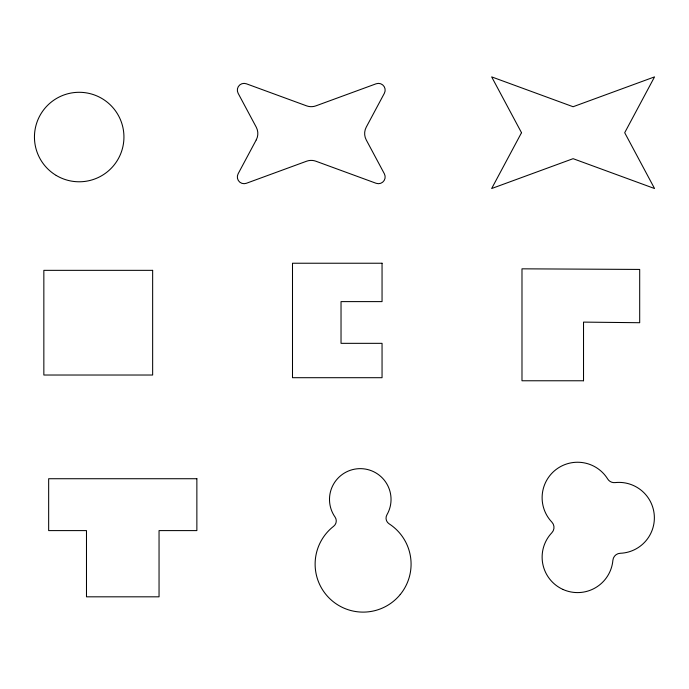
<?xml version="1.0" encoding="UTF-8"?>
<svg xmlns="http://www.w3.org/2000/svg" width="689" height="689" viewBox="0 0 689 689"><rect width="100%" height="100%" fill="white"/><g stroke="black" fill="none" stroke-linecap="round" stroke-linejoin="round"><path stroke-width="1.03" d="M256.256 139.884L238.127 173.792A6.726 6.726 0 0 0 246.378 183.283L306.614 161.209A13.461 13.461 0 0 1 315.872 161.209L376.116 183.283A6.726 6.726 0 0 0 384.367 173.792L366.229 139.884A13.461 13.461 0 0 1 366.229 127.189L384.367 93.282A6.726 6.726 0 0 0 376.116 83.791L315.872 105.865A13.461 13.461 0 0 1 306.614 105.865L246.378 83.791A6.726 6.726 0 0 0 238.127 93.282L256.256 127.189A13.461 13.461 0 0 1 256.256 139.884M521.513 132.71L491.662 188.528L573.102 158.677L654.55 188.528L624.699 132.71L654.55 76.884L573.102 106.735L491.662 76.884L521.513 132.71M382.05 263.232L292.498 263.232L292.498 377.701L382.05 377.701L382.05 343.337L341.029 343.337L341.029 301.61L382.05 301.61L382.05 263.232M152.648 270.346L43.846 270.346L43.846 375.023L152.648 375.023L152.648 270.346M583.523 380.767L521.986 380.767L521.986 268.831L639.693 269.433L639.693 322.719L583.523 322.107L583.523 380.767M196.865 478.726L48.661 478.726L48.661 530.599L86.487 530.599L86.487 596.82L159.047 596.82L159.047 530.599L196.865 530.599L196.865 478.726M562.982 589.448A35.449 35.449 0 0 0 612.891 560.26A7.674 7.674 0 0 1 620.246 553.276A35.449 35.449 0 0 0 654.274 515.251A35.449 35.449 0 0 0 615.062 482.601A7.674 7.674 0 0 1 607.707 479.019A35.449 35.449 0 0 0 555.902 469.64A35.449 35.449 0 0 0 551.889 522.133A7.674 7.674 0 0 1 551.889 532.709A35.449 35.449 0 0 0 562.982 589.448M400.249 594.504A47.98 47.98 0 0 0 389.104 523.812A6.726 6.726 0 0 1 386.925 514.795A30.772 30.772 0 0 0 379.346 475.272A30.772 30.772 0 0 0 339.143 477.038A30.772 30.772 0 0 0 335.061 517.069A6.726 6.726 0 0 1 333.674 526.241A47.98 47.98 0 0 0 328.756 597.639A47.98 47.98 0 0 0 400.249 594.504M56.214 175.437A44.751 44.751 0 0 0 123.934 137.748A44.751 44.751 0 0 0 57.428 97.941A44.751 44.751 0 0 0 56.214 175.437"/></g></svg>
